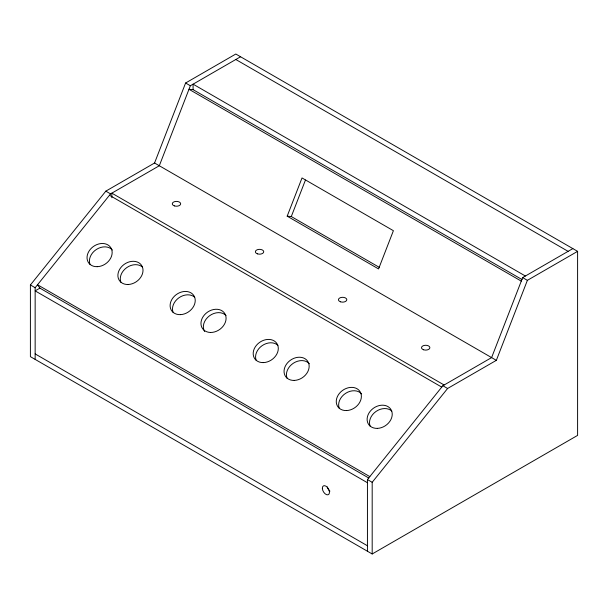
<?xml version="1.0" encoding="UTF-8"?>
<svg xmlns="http://www.w3.org/2000/svg" width="608" height="608" viewBox="0 0 608 608"><rect width="100%" height="100%" fill="white"/><g stroke="black" fill="none" stroke-linecap="round" stroke-linejoin="round"><path stroke-width="0.91" d="M154.561 163.005L185.6 83.007L235.813 54.021L577.6 251.347L577.6 435.389L372.187 553.979L30.4 356.653L30.4 284.97L105.822 191.148L154.561 163.005L496.348 360.339L527.387 280.334L577.6 251.347M240.563 56.757L190.35 85.751L159.311 165.748L110.565 193.891L35.15 287.713L35.15 359.396M287.181 216.174L302.016 177.939L393.399 230.698L378.564 268.934L287.181 216.174L291.293 216.539L379.407 267.414M291.293 216.539L305.452 180.044M572.85 248.604L522.644 277.598L491.606 357.595L442.86 385.738L367.437 479.56L367.437 551.243M372.187 553.979L372.187 482.296L447.61 388.474L496.348 360.339M368.896 478.086L39.892 288.131L35.15 290.875L367.437 482.722M522.09 279.596L193.086 89.65L188.974 89.277L521.269 281.124M235.813 59.5L568.108 251.347M525.38 276.017L193.086 84.162L193.086 89.65M185.6 83.007L190.35 85.751M522.644 277.598L527.387 280.334M444.129 385.001L111.842 193.154L111.842 197.722M105.822 191.148L110.565 193.891M442.86 385.738L447.61 388.474M109.463 195.259L441.758 387.106M369.816 476.604L37.521 284.757L39.892 288.131M30.4 284.97L35.15 287.713M367.437 479.56L372.187 482.296M35.15 353.909L367.437 545.764M90.106 264.579A13.429 10.587 -35.1 0 1 96.353 249.478A13.429 10.587 -35.1 0 1 112.374 249.994M120.962 282.393A13.429 10.587 -35.1 0 1 126.722 267.626A13.429 10.587 -35.1 0 1 142.576 267.155M173.219 312.634A13.429 10.587 -35.1 0 1 178.828 297.852A13.429 10.587 -35.1 0 1 194.72 297.228M204.622 331.504A13.429 10.587 -35.1 0 1 209.426 315.856A13.429 10.587 -35.1 0 1 226.062 315.514M256.219 360.407A13.429 10.587 -35.1 0 1 262.116 345.663A13.429 10.587 -35.1 0 1 277.94 345.329M287.113 378.313A13.429 10.587 -35.1 0 1 293.352 363.219A13.429 10.587 -35.1 0 1 309.373 363.736M339.325 408.462A13.429 10.587 -35.1 0 1 345.572 393.368A13.429 10.587 -35.1 0 1 361.593 393.885M370.181 426.276A13.429 10.587 -35.1 0 1 375.942 411.51A13.429 10.587 -35.1 0 1 391.795 411.038M329.939 491.142A5.039 2.903 60 0 1 327.279 486.879M174.374 205.899A4.195 2.424 0 0 0 180.667 203.802A4.195 2.424 0 0 0 174.374 201.704A4.195 2.424 0 0 0 174.374 205.899M257.45 253.855A4.195 2.424 0 0 0 263.743 251.758A4.195 2.424 0 0 0 257.45 249.66A4.195 2.424 0 0 0 257.45 253.855M340.526 301.819A4.195 2.424 0 0 0 346.818 299.721A4.195 2.424 0 0 0 340.526 297.624A4.195 2.424 0 0 0 340.526 301.819M423.594 349.782A4.195 2.424 0 0 0 429.886 347.685A4.195 2.424 0 0 0 423.594 345.587A4.195 2.424 0 0 0 423.594 349.782M97.227 266.684A13.429 10.587 -35.1 0 0 111.469 248.968A13.429 10.587 -35.1 0 0 90.106 249.599A13.429 10.587 -35.1 0 0 97.227 266.684M128.083 284.498A13.429 10.587 -35.1 0 0 142.325 266.783A13.429 10.587 -35.1 0 0 120.962 267.414A13.429 10.587 -35.1 0 0 128.083 284.498M180.424 314.64A13.429 10.587 -35.1 0 0 194.499 296.826A13.429 10.587 -35.1 0 0 173.098 297.662A13.429 10.587 -35.1 0 0 180.424 314.64M210.505 332.462A13.429 10.587 -35.1 0 0 225.598 315.278A13.429 10.587 -35.1 0 0 204.486 314.838A13.429 10.587 -35.1 0 0 210.505 332.462M263.256 362.611A13.429 10.587 -35.1 0 0 277.651 344.979A13.429 10.587 -35.1 0 0 256.333 345.428A13.429 10.587 -35.1 0 0 263.256 362.611M294.234 380.418A13.429 10.587 -35.1 0 0 308.469 362.702A13.429 10.587 -35.1 0 0 287.113 363.341A13.429 10.587 -35.1 0 0 294.234 380.418M346.446 410.567A13.429 10.587 -35.1 0 0 360.688 392.852A13.429 10.587 -35.1 0 0 339.325 393.49A13.429 10.587 -35.1 0 0 346.446 410.567M377.302 428.382A13.429 10.587 -35.1 0 0 391.544 410.666A13.429 10.587 -35.1 0 0 370.181 411.304A13.429 10.587 -35.1 0 0 377.302 428.382M322.354 488.46A5.039 2.903 60 0 0 327.872 494.821A5.039 2.903 60 0 0 327.492 487.494A5.039 2.903 60 0 0 322.354 488.46"/></g></svg>
